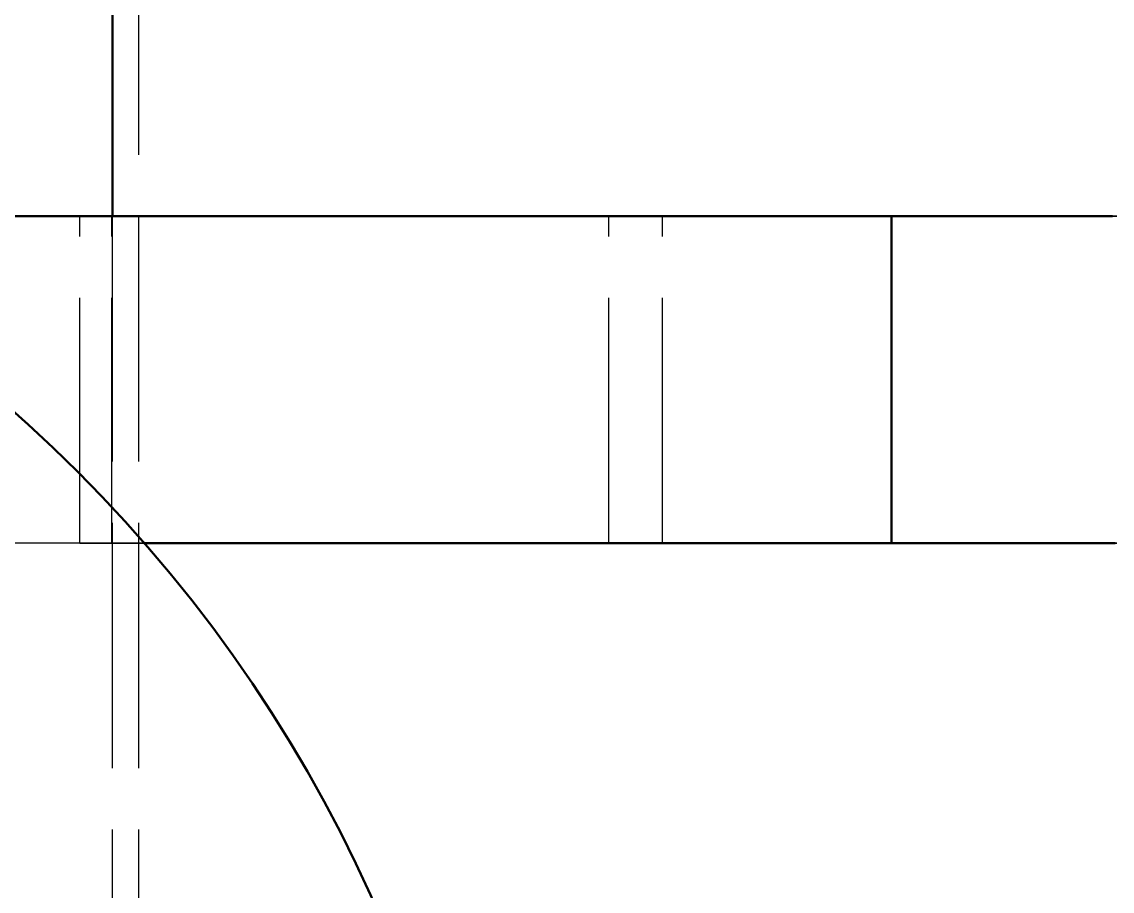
# Model space of a CAD drawing. Header units: millimetres. Extents: x 0 to 594, y 0 to 420.
# Drawn here: x 175.79 to 189.12, y 293.75 to 304.38 of the extents above; entities that cross this region are included whole.
import ezdxf

# ---------------------------------------------------------------- set-up
doc = ezdxf.new("R2010")
doc.units = ezdxf.units.MM
doc.linetypes.add('ISO02-TRAZOS', pattern=[3.75, 3, -0.75])
doc.layers.add('01-VISIBLE', color=7, linetype='CONTINUOUS', lineweight=50)
doc.layers.add('02-OCULTA', color=4, linetype='ISO02-TRAZOS', lineweight=25)

msp = doc.modelspace()

# ---------------------------------------------------------------- linework, layer by layer
at = {"layer": '01-VISIBLE'}
for p, q in [((176.9, 302), (176.9, 336.4)), ((186.423, 302), (172.224, 302)), ((186.423, 298), (186.423, 302)), ((186.423, 298), (177.291, 298))]:
    msp.add_line(p, q, dxfattribs=at)
for points in [[(189.126, 302), (189.076, 302), (189.026, 302), (188.976, 302), (188.926, 302), (188.876, 302), (188.826, 302), (188.776, 302), (188.726, 302), (188.676, 302), (188.626, 302), (188.575, 302), (188.525, 302), (188.475, 302), (188.425, 302), (188.375, 302), (188.325, 302), (188.275, 302), (188.225, 302), (188.175, 302), (188.125, 302), (188.075, 302), (188.025, 302), (187.975, 302), (187.925, 302), (187.875, 302), (187.824, 302), (187.774, 302), (187.724, 302), (187.674, 302), (187.624, 302), (187.574, 302), (187.524, 302), (187.474, 302), (187.424, 302), (187.374, 302), (187.324, 302), (187.274, 302), (187.224, 302), (187.174, 302), (187.124, 302), (187.074, 302), (187.023, 302), (186.973, 302), (186.923, 302), (186.873, 302), (186.823, 302), (186.773, 302), (186.723, 302), (186.673, 302), (186.623, 302), (186.573, 302), (186.523, 302), (186.473, 302), (186.423, 302)], [(186.423, 298), (186.473, 298), (186.524, 298), (186.575, 298), (186.625, 298), (186.676, 298), (186.727, 298), (186.777, 298), (186.828, 298), (186.878, 298), (186.929, 298), (186.98, 298), (187.03, 298), (187.081, 298), (187.132, 298), (187.182, 298), (187.233, 298), (187.284, 298), (187.334, 298), (187.385, 298), (187.436, 298), (187.486, 298), (187.537, 298), (187.587, 298), (187.638, 298), (187.689, 298), (187.739, 298), (187.79, 298), (187.841, 298), (187.891, 298), (187.942, 298), (187.993, 298), (188.043, 298), (188.094, 298), (188.145, 298), (188.195, 298), (188.246, 298), (188.296, 298), (188.347, 298), (188.398, 298), (188.448, 298), (188.499, 298), (188.55, 298), (188.6, 298), (188.651, 298), (188.702, 298), (188.752, 298), (188.803, 298), (188.854, 298), (188.904, 298), (188.955, 298), (189.005, 298), (189.056, 298), (189.107, 298), (189.157, 298)]]:
    msp.add_lwpolyline(points, dxfattribs=at)
msp.add_circle((164.1, 286.5), 17.5, dxfattribs=at)
at = {"layer": '02-OCULTA'}
for p, q in [((177.22, 284), (177.22, 337.5)), ((182.967, 302), (163.6, 302)), ((182.967, 302), (163.6, 302)), ((186.423, 302), (163.6, 302)), ((176.5, 298), (176.5, 302)), ((176.89, 298), (176.89, 302)), ((176.9, 284), (176.9, 302)), ((182.967, 298), (182.967, 302)), ((182.967, 298), (182.967, 302)), ((186.423, 302), (183.625, 302)), ((186.423, 302), (183.625, 302)), ((183.625, 298), (183.625, 302)), ((183.625, 298), (183.625, 302)), ((186.423, 298), (186.423, 302)), ((186.423, 298), (186.423, 302)), ((186.423, 298), (186.423, 302)), ((186.423, 298), (186.423, 302)), ((186.423, 298), (186.423, 302)), ((186.423, 298), (186.423, 302)), ((186.423, 298), (186.423, 302)), ((177.291, 298), (163.6, 298)), ((182.967, 298), (163.6, 298)), ((182.967, 298), (163.6, 298)), ((186.423, 298), (163.6, 298)), ((186.423, 298), (183.625, 298)), ((186.423, 298), (183.625, 298))]:
    msp.add_line(p, q, dxfattribs=at)
for points in [[(182.967, 302), (182.917, 302), (182.867, 302), (182.817, 302), (182.767, 302), (182.716, 302), (182.666, 302), (182.616, 302), (182.566, 302), (182.516, 302), (182.466, 302), (182.416, 302), (182.365, 302), (182.315, 302), (182.265, 302), (182.215, 302), (182.165, 302), (182.115, 302), (182.065, 302), (182.015, 302), (181.964, 302), (181.914, 302), (181.864, 302), (181.814, 302), (181.764, 302), (181.714, 302), (181.664, 302), (181.613, 302), (181.563, 302), (181.513, 302), (181.463, 302), (181.413, 302), (181.363, 302), (181.313, 302), (181.262, 302), (181.212, 302), (181.162, 302), (181.112, 302), (181.062, 302), (181.012, 302), (180.962, 302), (180.912, 302), (180.861, 302), (180.811, 302), (180.761, 302), (180.711, 302), (180.661, 302), (180.611, 302), (180.561, 302), (180.51, 302), (180.46, 302), (180.41, 302), (180.36, 302), (180.31, 302), (180.26, 302), (180.21, 302), (180.16, 302), (180.109, 302), (180.059, 302), (180.009, 302), (179.959, 302), (179.909, 302), (179.859, 302), (179.809, 302), (179.758, 302), (179.708, 302), (179.658, 302), (179.608, 302), (179.558, 302), (179.508, 302), (179.458, 302), (179.408, 302), (179.357, 302), (179.307, 302), (179.257, 302), (179.207, 302), (179.157, 302), (179.107, 302), (179.057, 302), (179.006, 302), (178.956, 302), (178.906, 302), (178.856, 302), (178.806, 302), (178.756, 302), (178.706, 302), (178.655, 302), (178.605, 302), (178.555, 302), (178.505, 302), (178.455, 302), (178.405, 302), (178.355, 302), (178.305, 302), (178.254, 302), (178.204, 302), (178.154, 302), (178.104, 302), (178.054, 302), (178.004, 302), (177.954, 302), (177.903, 302), (177.853, 302), (177.803, 302), (177.753, 302), (177.703, 302), (177.653, 302), (177.603, 302), (177.553, 302), (177.502, 302), (177.452, 302), (177.402, 302), (177.352, 302), (177.302, 302), (177.252, 302), (177.202, 302), (177.151, 302), (177.101, 302), (177.051, 302), (177.001, 302), (176.951, 302), (176.901, 302), (176.851, 302), (176.801, 302), (176.75, 302), (176.7, 302), (176.65, 302), (176.6, 302), (176.55, 302), (176.5, 302)], [(176.5, 302), (176.55, 302), (176.6, 302), (176.65, 302), (176.7, 302), (176.75, 302), (176.801, 302), (176.851, 302), (176.901, 302), (176.951, 302), (177.001, 302), (177.051, 302), (177.101, 302), (177.151, 302), (177.202, 302), (177.252, 302), (177.302, 302), (177.352, 302), (177.402, 302), (177.452, 302), (177.502, 302), (177.553, 302), (177.603, 302), (177.653, 302), (177.703, 302), (177.753, 302), (177.803, 302), (177.853, 302), (177.903, 302), (177.954, 302), (178.004, 302), (178.054, 302), (178.104, 302), (178.154, 302), (178.204, 302), (178.254, 302), (178.305, 302), (178.355, 302), (178.405, 302), (178.455, 302), (178.505, 302), (178.555, 302), (178.605, 302), (178.655, 302), (178.706, 302), (178.756, 302), (178.806, 302), (178.856, 302), (178.906, 302), (178.956, 302), (179.006, 302), (179.057, 302), (179.107, 302), (179.157, 302), (179.207, 302), (179.257, 302), (179.307, 302), (179.357, 302), (179.408, 302), (179.458, 302), (179.508, 302), (179.558, 302), (179.608, 302), (179.658, 302), (179.708, 302), (179.758, 302), (179.809, 302), (179.859, 302), (179.909, 302), (179.959, 302), (180.009, 302), (180.059, 302), (180.109, 302), (180.16, 302), (180.21, 302), (180.26, 302), (180.31, 302), (180.36, 302), (180.41, 302), (180.46, 302), (180.51, 302), (180.561, 302), (180.611, 302), (180.661, 302), (180.711, 302), (180.761, 302), (180.811, 302), (180.861, 302), (180.912, 302), (180.962, 302), (181.012, 302), (181.062, 302), (181.112, 302), (181.162, 302), (181.212, 302), (181.262, 302), (181.313, 302), (181.363, 302), (181.413, 302), (181.463, 302), (181.513, 302), (181.563, 302), (181.613, 302), (181.664, 302), (181.714, 302), (181.764, 302), (181.814, 302), (181.864, 302), (181.914, 302), (181.964, 302), (182.015, 302), (182.065, 302), (182.115, 302), (182.165, 302), (182.215, 302), (182.265, 302), (182.315, 302), (182.365, 302), (182.416, 302), (182.466, 302), (182.516, 302), (182.566, 302), (182.616, 302), (182.666, 302), (182.716, 302), (182.767, 302), (182.817, 302), (182.867, 302), (182.917, 302), (182.967, 302)], [(183.625, 302), (183.575, 302), (183.525, 302), (183.474, 302), (183.424, 302), (183.374, 302), (183.324, 302), (183.273, 302), (183.223, 302), (183.173, 302), (183.123, 302), (183.072, 302), (183.022, 302), (182.972, 302), (182.921, 302), (182.871, 302), (182.821, 302), (182.771, 302), (182.72, 302), (182.67, 302), (182.62, 302), (182.57, 302), (182.519, 302), (182.469, 302), (182.419, 302), (182.369, 302), (182.318, 302), (182.268, 302), (182.218, 302), (182.167, 302), (182.117, 302), (182.067, 302), (182.017, 302), (181.966, 302), (181.916, 302), (181.866, 302), (181.816, 302), (181.765, 302), (181.715, 302), (181.665, 302), (181.615, 302), (181.564, 302), (181.514, 302), (181.464, 302), (181.414, 302), (181.363, 302), (181.313, 302), (181.263, 302), (181.212, 302), (181.162, 302), (181.112, 302), (181.062, 302), (181.011, 302), (180.961, 302), (180.911, 302), (180.861, 302), (180.81, 302), (180.76, 302), (180.71, 302), (180.66, 302), (180.609, 302), (180.559, 302), (180.509, 302), (180.458, 302), (180.408, 302), (180.358, 302), (180.308, 302), (180.257, 302), (180.207, 302), (180.157, 302), (180.107, 302), (180.056, 302), (180.006, 302), (179.956, 302), (179.906, 302), (179.855, 302), (179.805, 302), (179.755, 302), (179.705, 302), (179.654, 302), (179.604, 302), (179.554, 302), (179.503, 302), (179.453, 302), (179.403, 302), (179.353, 302), (179.302, 302), (179.252, 302), (179.202, 302), (179.152, 302), (179.101, 302), (179.051, 302), (179.001, 302), (178.951, 302), (178.9, 302), (178.85, 302), (178.8, 302), (178.749, 302), (178.699, 302), (178.649, 302), (178.599, 302), (178.548, 302), (178.498, 302), (178.448, 302), (178.398, 302), (178.347, 302), (178.297, 302), (178.247, 302), (178.197, 302), (178.146, 302), (178.096, 302), (178.046, 302), (177.996, 302), (177.945, 302), (177.895, 302), (177.845, 302), (177.794, 302), (177.744, 302), (177.694, 302), (177.644, 302), (177.593, 302), (177.543, 302), (177.493, 302), (177.443, 302), (177.392, 302), (177.342, 302), (177.292, 302), (177.242, 302), (177.191, 302), (177.141, 302), (177.091, 302), (177.041, 302), (176.99, 302), (176.94, 302), (176.89, 302)], [(176.89, 302), (176.94, 302), (176.99, 302), (177.041, 302), (177.091, 302), (177.141, 302), (177.191, 302), (177.242, 302), (177.292, 302), (177.342, 302), (177.392, 302), (177.443, 302), (177.493, 302), (177.543, 302), (177.593, 302), (177.644, 302), (177.694, 302), (177.744, 302), (177.794, 302), (177.845, 302), (177.895, 302), (177.945, 302), (177.996, 302), (178.046, 302), (178.096, 302), (178.146, 302), (178.197, 302), (178.247, 302), (178.297, 302), (178.347, 302), (178.398, 302), (178.448, 302), (178.498, 302), (178.548, 302), (178.599, 302), (178.649, 302), (178.699, 302), (178.749, 302), (178.8, 302), (178.85, 302), (178.9, 302), (178.951, 302), (179.001, 302), (179.051, 302), (179.101, 302), (179.152, 302), (179.202, 302), (179.252, 302), (179.302, 302), (179.353, 302), (179.403, 302), (179.453, 302), (179.503, 302), (179.554, 302), (179.604, 302), (179.654, 302), (179.705, 302), (179.755, 302), (179.805, 302), (179.855, 302), (179.906, 302), (179.956, 302), (180.006, 302), (180.056, 302), (180.107, 302), (180.157, 302), (180.207, 302), (180.257, 302), (180.308, 302), (180.358, 302), (180.408, 302), (180.458, 302), (180.509, 302), (180.559, 302), (180.609, 302), (180.66, 302), (180.71, 302), (180.76, 302), (180.81, 302), (180.861, 302), (180.911, 302), (180.961, 302), (181.011, 302), (181.062, 302), (181.112, 302), (181.162, 302), (181.212, 302), (181.263, 302), (181.313, 302), (181.363, 302), (181.414, 302), (181.464, 302), (181.514, 302), (181.564, 302), (181.615, 302), (181.665, 302), (181.715, 302), (181.765, 302), (181.816, 302), (181.866, 302), (181.916, 302), (181.966, 302), (182.017, 302), (182.067, 302), (182.117, 302), (182.167, 302), (182.218, 302), (182.268, 302), (182.318, 302), (182.369, 302), (182.419, 302), (182.469, 302), (182.519, 302), (182.57, 302), (182.62, 302), (182.67, 302), (182.72, 302), (182.771, 302), (182.821, 302), (182.871, 302), (182.921, 302), (182.972, 302), (183.022, 302), (183.072, 302), (183.123, 302), (183.173, 302), (183.223, 302), (183.273, 302), (183.324, 302), (183.374, 302), (183.424, 302), (183.474, 302), (183.525, 302), (183.575, 302), (183.625, 302)], [(186.423, 302), (186.48, 302), (186.537, 302), (186.594, 302), (186.651, 302), (186.709, 302), (186.766, 302), (186.823, 302), (186.88, 302), (186.937, 302), (186.995, 302), (187.052, 302), (187.109, 302), (187.166, 302), (187.223, 302), (187.281, 302), (187.338, 302), (187.395, 302), (187.452, 302), (187.509, 302), (187.567, 302), (187.624, 302), (187.681, 302), (187.738, 302), (187.795, 302), (187.852, 302), (187.91, 302), (187.967, 302), (188.024, 302), (188.081, 302), (188.138, 302), (188.196, 302), (188.253, 302), (188.31, 302), (188.367, 302), (188.424, 302), (188.482, 302), (188.539, 302), (188.596, 302), (188.653, 302), (188.71, 302), (188.768, 302), (188.825, 302), (188.882, 302), (188.939, 302), (188.996, 302), (189.054, 302), (189.111, 302), (189.168, 302)], [(186.423, 302), (186.479, 302), (186.535, 302), (186.591, 302), (186.648, 302), (186.704, 302), (186.76, 302), (186.816, 302), (186.872, 302), (186.929, 302), (186.985, 302), (187.041, 302), (187.097, 302), (187.153, 302), (187.21, 302), (187.266, 302), (187.322, 302), (187.378, 302), (187.435, 302), (187.491, 302), (187.547, 302), (187.603, 302), (187.659, 302), (187.716, 302), (187.772, 302), (187.828, 302), (187.884, 302), (187.941, 302), (187.997, 302), (188.053, 302), (188.109, 302), (188.165, 302), (188.222, 302), (188.278, 302), (188.334, 302), (188.39, 302), (188.447, 302), (188.503, 302), (188.559, 302), (188.615, 302), (188.671, 302), (188.728, 302), (188.784, 302), (188.84, 302), (188.896, 302), (188.952, 302), (189.009, 302), (189.065, 302), (189.121, 302), (189.177, 302)], [(189.177, 302), (189.121, 302), (189.065, 302), (189.009, 302), (188.952, 302), (188.896, 302), (188.84, 302), (188.784, 302), (188.728, 302), (188.671, 302), (188.615, 302), (188.559, 302), (188.503, 302), (188.447, 302), (188.39, 302), (188.334, 302), (188.278, 302), (188.222, 302), (188.165, 302), (188.109, 302), (188.053, 302), (187.997, 302), (187.941, 302), (187.884, 302), (187.828, 302), (187.772, 302), (187.716, 302), (187.659, 302), (187.603, 302), (187.547, 302), (187.491, 302), (187.435, 302), (187.378, 302), (187.322, 302), (187.266, 302), (187.21, 302), (187.153, 302), (187.097, 302), (187.041, 302), (186.985, 302), (186.929, 302), (186.872, 302), (186.816, 302), (186.76, 302), (186.704, 302), (186.648, 302), (186.591, 302), (186.535, 302), (186.479, 302), (186.423, 302)], [(182.967, 298), (182.917, 298), (182.867, 298), (182.817, 298), (182.767, 298), (182.716, 298), (182.666, 298), (182.616, 298), (182.566, 298), (182.516, 298), (182.466, 298), (182.416, 298), (182.365, 298), (182.315, 298), (182.265, 298), (182.215, 298), (182.165, 298), (182.115, 298), (182.065, 298), (182.015, 298), (181.964, 298), (181.914, 298), (181.864, 298), (181.814, 298), (181.764, 298), (181.714, 298), (181.664, 298), (181.613, 298), (181.563, 298), (181.513, 298), (181.463, 298), (181.413, 298), (181.363, 298), (181.313, 298), (181.262, 298), (181.212, 298), (181.162, 298), (181.112, 298), (181.062, 298), (181.012, 298), (180.962, 298), (180.912, 298), (180.861, 298), (180.811, 298), (180.761, 298), (180.711, 298), (180.661, 298), (180.611, 298), (180.561, 298), (180.51, 298), (180.46, 298), (180.41, 298), (180.36, 298), (180.31, 298), (180.26, 298), (180.21, 298), (180.16, 298), (180.109, 298), (180.059, 298), (180.009, 298), (179.959, 298), (179.909, 298), (179.859, 298), (179.809, 298), (179.758, 298), (179.708, 298), (179.658, 298), (179.608, 298), (179.558, 298), (179.508, 298), (179.458, 298), (179.408, 298), (179.357, 298), (179.307, 298), (179.257, 298), (179.207, 298), (179.157, 298), (179.107, 298), (179.057, 298), (179.006, 298), (178.956, 298), (178.906, 298), (178.856, 298), (178.806, 298), (178.756, 298), (178.706, 298), (178.655, 298), (178.605, 298), (178.555, 298), (178.505, 298), (178.455, 298), (178.405, 298), (178.355, 298), (178.305, 298), (178.254, 298), (178.204, 298), (178.154, 298), (178.104, 298), (178.054, 298), (178.004, 298), (177.954, 298), (177.903, 298), (177.853, 298), (177.803, 298), (177.753, 298), (177.703, 298), (177.653, 298), (177.603, 298), (177.553, 298), (177.502, 298), (177.452, 298), (177.402, 298), (177.352, 298), (177.302, 298), (177.252, 298), (177.202, 298), (177.151, 298), (177.101, 298), (177.051, 298), (177.001, 298), (176.951, 298), (176.901, 298), (176.851, 298), (176.801, 298), (176.75, 298), (176.7, 298), (176.65, 298), (176.6, 298), (176.55, 298), (176.5, 298)], [(176.5, 298), (176.55, 298), (176.6, 298), (176.65, 298), (176.7, 298), (176.75, 298), (176.801, 298), (176.851, 298), (176.901, 298), (176.951, 298), (177.001, 298), (177.051, 298), (177.101, 298), (177.151, 298), (177.202, 298), (177.252, 298), (177.302, 298), (177.352, 298), (177.402, 298), (177.452, 298), (177.502, 298), (177.553, 298), (177.603, 298), (177.653, 298), (177.703, 298), (177.753, 298), (177.803, 298), (177.853, 298), (177.903, 298), (177.954, 298), (178.004, 298), (178.054, 298), (178.104, 298), (178.154, 298), (178.204, 298), (178.254, 298), (178.305, 298), (178.355, 298), (178.405, 298), (178.455, 298), (178.505, 298), (178.555, 298), (178.605, 298), (178.655, 298), (178.706, 298), (178.756, 298), (178.806, 298), (178.856, 298), (178.906, 298), (178.956, 298), (179.006, 298), (179.057, 298), (179.107, 298), (179.157, 298), (179.207, 298), (179.257, 298), (179.307, 298), (179.357, 298), (179.408, 298), (179.458, 298), (179.508, 298), (179.558, 298), (179.608, 298), (179.658, 298), (179.708, 298), (179.758, 298), (179.809, 298), (179.859, 298), (179.909, 298), (179.959, 298), (180.009, 298), (180.059, 298), (180.109, 298), (180.16, 298), (180.21, 298), (180.26, 298), (180.31, 298), (180.36, 298), (180.41, 298), (180.46, 298), (180.51, 298), (180.561, 298), (180.611, 298), (180.661, 298), (180.711, 298), (180.761, 298), (180.811, 298), (180.861, 298), (180.912, 298), (180.962, 298), (181.012, 298), (181.062, 298), (181.112, 298), (181.162, 298), (181.212, 298), (181.262, 298), (181.313, 298), (181.363, 298), (181.413, 298), (181.463, 298), (181.513, 298), (181.563, 298), (181.613, 298), (181.664, 298), (181.714, 298), (181.764, 298), (181.814, 298), (181.864, 298), (181.914, 298), (181.964, 298), (182.015, 298), (182.065, 298), (182.115, 298), (182.165, 298), (182.215, 298), (182.265, 298), (182.315, 298), (182.365, 298), (182.416, 298), (182.466, 298), (182.516, 298), (182.566, 298), (182.616, 298), (182.666, 298), (182.716, 298), (182.767, 298), (182.817, 298), (182.867, 298), (182.917, 298), (182.967, 298)], [(183.625, 298), (183.575, 298), (183.525, 298), (183.474, 298), (183.424, 298), (183.374, 298), (183.324, 298), (183.273, 298), (183.223, 298), (183.173, 298), (183.123, 298), (183.072, 298), (183.022, 298), (182.972, 298), (182.921, 298), (182.871, 298), (182.821, 298), (182.771, 298), (182.72, 298), (182.67, 298), (182.62, 298), (182.57, 298), (182.519, 298), (182.469, 298), (182.419, 298), (182.369, 298), (182.318, 298), (182.268, 298), (182.218, 298), (182.167, 298), (182.117, 298), (182.067, 298), (182.017, 298), (181.966, 298), (181.916, 298), (181.866, 298), (181.816, 298), (181.765, 298), (181.715, 298), (181.665, 298), (181.615, 298), (181.564, 298), (181.514, 298), (181.464, 298), (181.414, 298), (181.363, 298), (181.313, 298), (181.263, 298), (181.212, 298), (181.162, 298), (181.112, 298), (181.062, 298), (181.011, 298), (180.961, 298), (180.911, 298), (180.861, 298), (180.81, 298), (180.76, 298), (180.71, 298), (180.66, 298), (180.609, 298), (180.559, 298), (180.509, 298), (180.458, 298), (180.408, 298), (180.358, 298), (180.308, 298), (180.257, 298), (180.207, 298), (180.157, 298), (180.107, 298), (180.056, 298), (180.006, 298), (179.956, 298), (179.906, 298), (179.855, 298), (179.805, 298), (179.755, 298), (179.705, 298), (179.654, 298), (179.604, 298), (179.554, 298), (179.503, 298), (179.453, 298), (179.403, 298), (179.353, 298), (179.302, 298), (179.252, 298), (179.202, 298), (179.152, 298), (179.101, 298), (179.051, 298), (179.001, 298), (178.951, 298), (178.9, 298), (178.85, 298), (178.8, 298), (178.749, 298), (178.699, 298), (178.649, 298), (178.599, 298), (178.548, 298), (178.498, 298), (178.448, 298), (178.398, 298), (178.347, 298), (178.297, 298), (178.247, 298), (178.197, 298), (178.146, 298), (178.096, 298), (178.046, 298), (177.996, 298), (177.945, 298), (177.895, 298), (177.845, 298), (177.794, 298), (177.744, 298), (177.694, 298), (177.644, 298), (177.593, 298), (177.543, 298), (177.493, 298), (177.443, 298), (177.392, 298), (177.342, 298), (177.292, 298), (177.242, 298), (177.191, 298), (177.141, 298), (177.091, 298), (177.041, 298), (176.99, 298), (176.94, 298), (176.89, 298)], [(176.89, 298), (176.94, 298), (176.99, 298), (177.041, 298), (177.091, 298), (177.141, 298), (177.191, 298), (177.242, 298), (177.292, 298), (177.342, 298), (177.392, 298), (177.443, 298), (177.493, 298), (177.543, 298), (177.593, 298), (177.644, 298), (177.694, 298), (177.744, 298), (177.794, 298), (177.845, 298), (177.895, 298), (177.945, 298), (177.996, 298), (178.046, 298), (178.096, 298), (178.146, 298), (178.197, 298), (178.247, 298), (178.297, 298), (178.347, 298), (178.398, 298), (178.448, 298), (178.498, 298), (178.548, 298), (178.599, 298), (178.649, 298), (178.699, 298), (178.749, 298), (178.8, 298), (178.85, 298), (178.9, 298), (178.951, 298), (179.001, 298), (179.051, 298), (179.101, 298), (179.152, 298), (179.202, 298), (179.252, 298), (179.302, 298), (179.353, 298), (179.403, 298), (179.453, 298), (179.503, 298), (179.554, 298), (179.604, 298), (179.654, 298), (179.705, 298), (179.755, 298), (179.805, 298), (179.855, 298), (179.906, 298), (179.956, 298), (180.006, 298), (180.056, 298), (180.107, 298), (180.157, 298), (180.207, 298), (180.257, 298), (180.308, 298), (180.358, 298), (180.408, 298), (180.458, 298), (180.509, 298), (180.559, 298), (180.609, 298), (180.66, 298), (180.71, 298), (180.76, 298), (180.81, 298), (180.861, 298), (180.911, 298), (180.961, 298), (181.011, 298), (181.062, 298), (181.112, 298), (181.162, 298), (181.212, 298), (181.263, 298), (181.313, 298), (181.363, 298), (181.414, 298), (181.464, 298), (181.514, 298), (181.564, 298), (181.615, 298), (181.665, 298), (181.715, 298), (181.765, 298), (181.816, 298), (181.866, 298), (181.916, 298), (181.966, 298), (182.017, 298), (182.067, 298), (182.117, 298), (182.167, 298), (182.218, 298), (182.268, 298), (182.318, 298), (182.369, 298), (182.419, 298), (182.469, 298), (182.519, 298), (182.57, 298), (182.62, 298), (182.67, 298), (182.72, 298), (182.771, 298), (182.821, 298), (182.871, 298), (182.921, 298), (182.972, 298), (183.022, 298), (183.072, 298), (183.123, 298), (183.173, 298), (183.223, 298), (183.273, 298), (183.324, 298), (183.374, 298), (183.424, 298), (183.474, 298), (183.525, 298), (183.575, 298), (183.625, 298)], [(189.168, 298), (189.111, 298), (189.054, 298), (188.996, 298), (188.939, 298), (188.882, 298), (188.825, 298), (188.768, 298), (188.71, 298), (188.653, 298), (188.596, 298), (188.539, 298), (188.482, 298), (188.424, 298), (188.367, 298), (188.31, 298), (188.253, 298), (188.196, 298), (188.138, 298), (188.081, 298), (188.024, 298), (187.967, 298), (187.91, 298), (187.852, 298), (187.795, 298), (187.738, 298), (187.681, 298), (187.624, 298), (187.567, 298), (187.509, 298), (187.452, 298), (187.395, 298), (187.338, 298), (187.281, 298), (187.223, 298), (187.166, 298), (187.109, 298), (187.052, 298), (186.995, 298), (186.937, 298), (186.88, 298), (186.823, 298), (186.766, 298), (186.709, 298), (186.651, 298), (186.594, 298), (186.537, 298), (186.48, 298), (186.423, 298)], [(186.423, 298), (186.479, 298), (186.535, 298), (186.591, 298), (186.648, 298), (186.704, 298), (186.76, 298), (186.816, 298), (186.872, 298), (186.929, 298), (186.985, 298), (187.041, 298), (187.097, 298), (187.153, 298), (187.21, 298), (187.266, 298), (187.322, 298), (187.378, 298), (187.435, 298), (187.491, 298), (187.547, 298), (187.603, 298), (187.659, 298), (187.716, 298), (187.772, 298), (187.828, 298), (187.884, 298), (187.941, 298), (187.997, 298), (188.053, 298), (188.109, 298), (188.165, 298), (188.222, 298), (188.278, 298), (188.334, 298), (188.39, 298), (188.447, 298), (188.503, 298), (188.559, 298), (188.615, 298), (188.671, 298), (188.728, 298), (188.784, 298), (188.84, 298), (188.896, 298), (188.952, 298), (189.009, 298), (189.065, 298), (189.121, 298), (189.177, 298)], [(189.177, 298), (189.121, 298), (189.065, 298), (189.009, 298), (188.952, 298), (188.896, 298), (188.84, 298), (188.784, 298), (188.728, 298), (188.671, 298), (188.615, 298), (188.559, 298), (188.503, 298), (188.447, 298), (188.39, 298), (188.334, 298), (188.278, 298), (188.222, 298), (188.165, 298), (188.109, 298), (188.053, 298), (187.997, 298), (187.941, 298), (187.884, 298), (187.828, 298), (187.772, 298), (187.716, 298), (187.659, 298), (187.603, 298), (187.547, 298), (187.491, 298), (187.435, 298), (187.378, 298), (187.322, 298), (187.266, 298), (187.21, 298), (187.153, 298), (187.097, 298), (187.041, 298), (186.985, 298), (186.929, 298), (186.872, 298), (186.816, 298), (186.76, 298), (186.704, 298), (186.648, 298), (186.591, 298), (186.535, 298), (186.479, 298), (186.423, 298)]]:
    msp.add_lwpolyline(points, dxfattribs=at)
msp.add_circle((164.1, 286.5), 17.5, dxfattribs=at)
msp.add_circle((164.1, 286.5), 17.5, dxfattribs=at)
msp.add_circle((164.1, 286.5), 17.5, dxfattribs=at)

doc.saveas('drawing.dxf')
